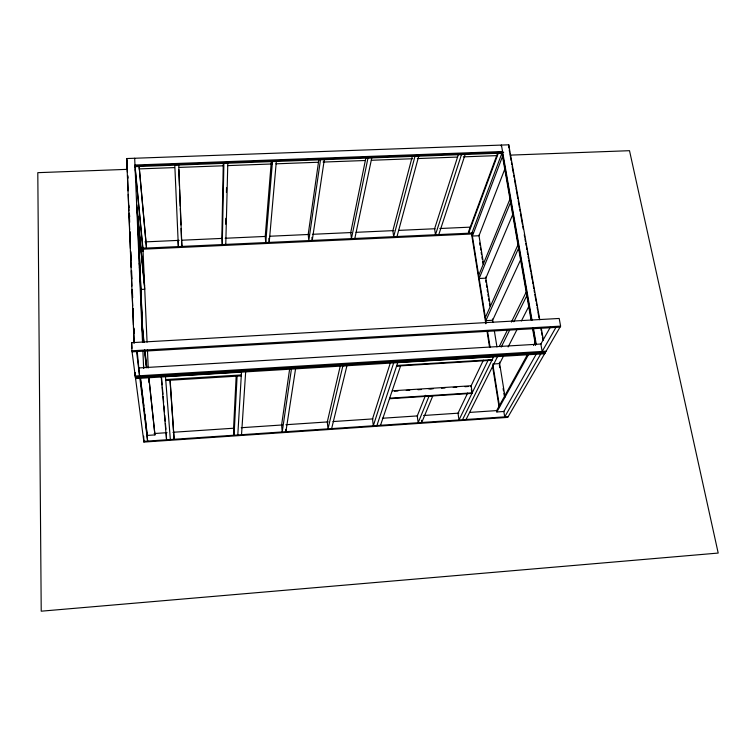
<?xml version="1.0" encoding="UTF-8"?>
<svg xmlns="http://www.w3.org/2000/svg" width="756" height="756" viewBox="0 0 756 756"><rect width="100%" height="100%" fill="white"/><g stroke="black" fill="none" stroke-linecap="round" stroke-linejoin="round"><path stroke-width="1.13" d="M223.275 163.324L221.839 238.414L222.273 244.566L223.899 162.965L227.811 162.823L225.77 244.396M225.666 224.182L225.808 218.314M226.431 192.506L226.535 187.819M236.137 376.686L233.585 428.227L234.076 435.21L237.1 376.148M237.8 434.965L241.523 371.498L245.709 371.243L241.523 434.709M271.31 161.557L265.224 236.448L265.753 242.563L272.491 161.179L276.356 161.037L269.212 242.402L268.852 238.329M318.994 158.637L308.183 234.492L308.807 240.578L320.544 159.403L324.362 159.261L312.237 240.417L311.916 237.375M289.642 368.985L281.61 425.004L282.215 431.95L291.523 368.465L295.662 368.219L285.891 431.704L285.683 429.389M365.847 157.976L350.737 232.564L351.436 238.612L368.068 157.654L371.848 157.513L354.829 238.452M340.247 366.046L327.291 421.942L328 428.85L342.931 365.668L347.023 365.413L331.638 428.605M412.379 156.171L392.865 230.656L393.659 236.666L415.082 155.925L418.824 155.783L397.013 236.505M390.474 362.464L372.51 418.918L373.303 425.779L393.885 362.266L397.93 362.02L376.913 425.534M458.419 154.385L434.596 228.756L435.465 234.738L461.595 154.205L465.29 154.073L438.792 234.587M380.514 425.288L400.699 365.545L396.683 365.791M497.807 152.665L468.436 232.016L468.625 233.207L498.44 152.854L502.627 152.693M501.133 145.87L501.426 145.076L532.026 320.166M134.095 343.394L126.706 158.543L508.75 144.812L508.854 147.921M505.329 167.737L479.002 235.74L472.405 236.042L502.674 155.953L502.107 152.712M425.552 395.303L417.255 415.923L418.153 422.736L429.153 395.898L432.895 395.653L421.716 422.5L421.413 420.223M478.671 275.42L510.13 198.686L510.716 202.032L479.153 278.491L485.853 278.151L513.154 213.551M485.361 317.473L518.125 244.471L518.72 247.93L485.862 320.639L492.647 320.251L520.846 259.317M467.652 393.063L458.013 413.192L458.996 419.967L488.102 360.215L492.033 359.969M470.695 386.703L483.377 360.215M462.53 419.731L493.895 356.208L497.845 355.963L466.065 419.495M499.489 346.125L507.238 330.448M511.377 322.084L526.374 291.769L526.998 295.331L513.834 321.754M501.19 347.108L509.62 330.202M503.893 355.273L499.64 363.598L492.761 364.014M508.136 346.947L517.161 329.257M521.404 320.931L528.831 306.369M527.48 354.564L496.645 410.602L496.853 411.954L503.846 411.481L536.013 354.536M496.853 411.954L528.794 354.091M533.528 345.558L535.229 342.487L535.55 344.33M550.538 326.819L540.852 344.027L542.165 351.445L555.934 327.395M537.346 353.269L537.696 352.636M560.602 326.129L507.767 417.388L143.914 442.071L131.931 350.784L131.62 342.666L559.194 318.456L560.602 326.129L131.931 350.784M154.111 433.547L167.057 432.678M172.944 432.281L234.133 428.189M241.192 427.716L282.375 424.957M285.9 424.721L328.265 421.886M332.971 421.565L372.982 418.89M382.394 418.257L417.69 415.894M423.577 415.498L458.873 413.135M469.467 412.426L496.531 410.612M148.885 377.499L154.942 434.908L147.373 435.409L140.238 377.225M143.82 441.334L508.202 416.632M389.671 398.185L472.207 392.846L471.139 385.768L392.317 390.805M389.482 398.733L471.942 393.394L471.328 389.359M428.18 388.792L431.922 388.546M394.481 391.211L398.006 390.994M406.237 390.465L409.761 390.238M417.983 389.709L421.517 389.491M429.739 388.962L433.264 388.735M441.495 388.206L445.019 387.989M453.241 387.459L456.775 387.233M464.997 386.703L468.522 386.477M138.461 367.964L541.23 343.999M546.087 351.209L135.248 376.015L135.107 372.651M135.371 376.97L545.53 352.164M135.456 377.603L545.17 352.797M544.981 353.109L541.079 353.345L504.706 416.877L503.808 411.264M165.46 376.422L241.504 371.81M397.826 362.341L493.734 356.52M544.622 353.742L135.579 378.558L135.352 372.973M165.706 379.569L241.315 374.957M396.787 365.479L492.184 359.658M165.725 379.881L169.958 379.625L174.107 439.274L170.128 380.003M396.579 366.102L491.882 360.281M165.781 380.504L241.258 375.893M132.064 351.833L560.007 327.159M140.607 289.463L144.736 289.255L137.97 220.913M142.44 248.563L146.513 248.374L139.104 166.5M142.96 249.187L472.273 233.982M141.022 251.427L143.064 251.332L135.23 169.627M144.972 241.901L179.181 240.351M181.081 228.482L181.544 240.238L221.64 238.423M225.175 238.263L265.271 236.439M269.996 236.231L308.911 234.464M312.445 234.303L351.37 232.536M356.085 232.319L393.829 230.608M398.544 230.391L435.106 228.737M439.822 228.52L470.487 227.131M142.865 248.223L473.029 233.009M135.041 165.829L503.694 152.268M134.549 166.66L502.201 153.099M127.386 169.344L37.8 172.67L41.221 611.188L718.2 553.061L629.512 150.69L510.461 155.112M139.17 168.909L174.532 167.596M179.248 167.416L222.859 165.8M227.575 165.621L272.358 163.957M275.902 163.825L318.333 162.247M323.048 162.077L365.479 160.499M371.376 160.281L412.625 158.741M417.34 158.571L457.418 157.078M463.315 156.861L497.495 155.594M508.75 144.812L539.775 319.731M541.22 327.839L543.479 340.578M509.204 149.905L509.582 152.05M509.875 153.714L511.113 160.659M511.434 162.474L511.84 164.789M512.133 166.443L513.277 172.888M513.693 175.203L514.099 177.518M514.392 179.172L515.62 186.118M515.942 187.942L516.357 190.257M516.65 191.911L517.879 198.847M518.2 200.671L519.438 207.616M519.722 209.27L520.137 211.585M520.459 213.409L522.396 224.315M522.717 226.148L523.218 228.945M524.239 234.729L524.655 237.044M524.976 238.877L525.467 241.674M525.798 243.508L526.204 245.823M526.497 247.467L526.904 249.782M527.234 251.616L527.726 254.413M528.057 256.246L528.463 258.561M528.756 260.196L530.721 271.3M531.014 272.925L532.243 279.871M532.564 281.714L532.98 284.029M533.263 285.664L533.802 288.66M534.086 290.295L534.501 292.61M534.823 294.453L536.061 301.398M536.344 303.024L536.751 305.339M537.081 307.191L537.573 309.969M537.903 311.822L539.009 318.068M540.861 328.491L541.268 330.807M541.598 332.659L542.09 335.437M542.421 337.289L542.827 339.605M533.443 328.284L536.278 344.519M502.145 151.663L531.6 320.364M533.008 328.473L535.843 344.698M501.956 153.109L531.043 319.864M532.46 327.972L535.494 345.341M478.898 235.088L483.604 264.222M485.673 277.046L490.379 306.18M492.449 318.994L493.007 322.491M494.329 330.655L496.957 346.966M499.404 362.124L505.046 397.08M479.654 243.026L480.032 245.35M480.41 247.675L480.788 250.009M481.156 252.334L481.534 254.668M481.912 256.993L482.281 259.317M482.659 261.652L483.037 263.976M485.664 280.278L486.042 282.602M486.41 284.936L486.788 287.261M487.166 289.586L487.544 291.92M487.913 294.245L488.291 296.569M488.669 298.904L489.047 301.228M489.415 303.562L489.793 305.887M499.366 365.261L499.744 367.586M503.118 388.546L503.496 390.871M503.874 393.196L504.243 395.53M471.924 233.056L486.221 322.878M487.516 331.043L490.115 347.382M492.903 364.874L499.584 406.87M485.825 323.738L471.564 234.01L502.551 151.521L134.965 165.016L143.016 249.187M486.94 330.731L489.529 347.042M492.676 366.849L499.158 407.635M131.62 342.666L131.931 348.355M133.869 328.217L134.171 330.684M136.562 351.568L139.548 375.76L137.233 351.616M133.585 328.491L134.162 333.141M140.465 378.009L143.886 406.01M144.169 408.344L144.604 411.84M144.887 414.175L147.618 441.069L139.784 377.66L135.494 377.924L135.267 372.888M143.961 376.45L144.037 377.083M143.574 365.706L143.838 368.049M128.69 205.093L128.945 207.427M141.854 324.248L143.772 341.769M144.651 349.867L146.579 367.473M129.333 213.22L129.72 216.707M142.015 328.028L143.546 341.977M144.434 350.113L146.352 367.548M148.828 377.877L154.942 434.908M142.572 328.576L144.084 342.421M144.963 350.5L146.844 367.813M127.055 166.122L127.348 168.871M127.859 175.761L128.104 178.095M126.706 158.543L127.443 165.583M139.255 263.277L139.671 267.312M139.406 266.896L139.832 270.913M136.76 204.763L144.453 282.867M136.912 208.24L144.594 286.061M139.151 166.311L146.456 247.136M161.586 377.905L162.171 384.908M162.37 387.242L162.965 394.235M163.164 396.569L163.655 402.4M163.948 405.906L164.439 411.736M164.732 415.233L165.224 421.073M165.422 423.407L165.914 429.238M170.336 439.538L165.441 376.11L161.17 376.365L166.556 439.794L166.216 432.734M181.544 240.238L181.894 246.418L178.728 164.628L174.778 164.77L178.369 246.588L178.019 240.399M142.922 248.214L147.061 342.156M147.467 350.056L148.204 367.992M148.62 377.386L148.819 382.082M137.819 217.463L142.733 332.328M137.715 216.348L142.629 331.336M137.337 212.521L142.26 327.991M134.681 158.259L142.506 342.251M142.931 351.162L143.612 368.191M143.668 436.184L143.914 442.071M178.794 169.675L179.437 186.137M179.569 189.671L180.211 206.133M180.306 208.486L180.949 224.948M130.325 231.96L130.419 234.303M129.342 214.042L129.673 222.302M130.089 232.914L130.419 241.173M130.845 251.786L131.175 260.045M131.601 270.657L131.922 278.917M132.347 289.529L132.678 297.788M133.103 308.401L133.434 316.66M126.876 160.177L127.14 166.934M127.188 167.341L127.377 172.047M127.509 175.572L128.123 190.862M128.255 194.386L128.917 210.848M129.011 213.192L129.663 229.654M129.758 232.007L130.41 248.469M130.504 250.822L131.157 267.293M131.298 270.809L131.903 286.089M132.045 289.614L132.697 306.076M132.791 308.429L133.443 324.891M133.538 327.244L134.143 342.525"/></g></svg>
